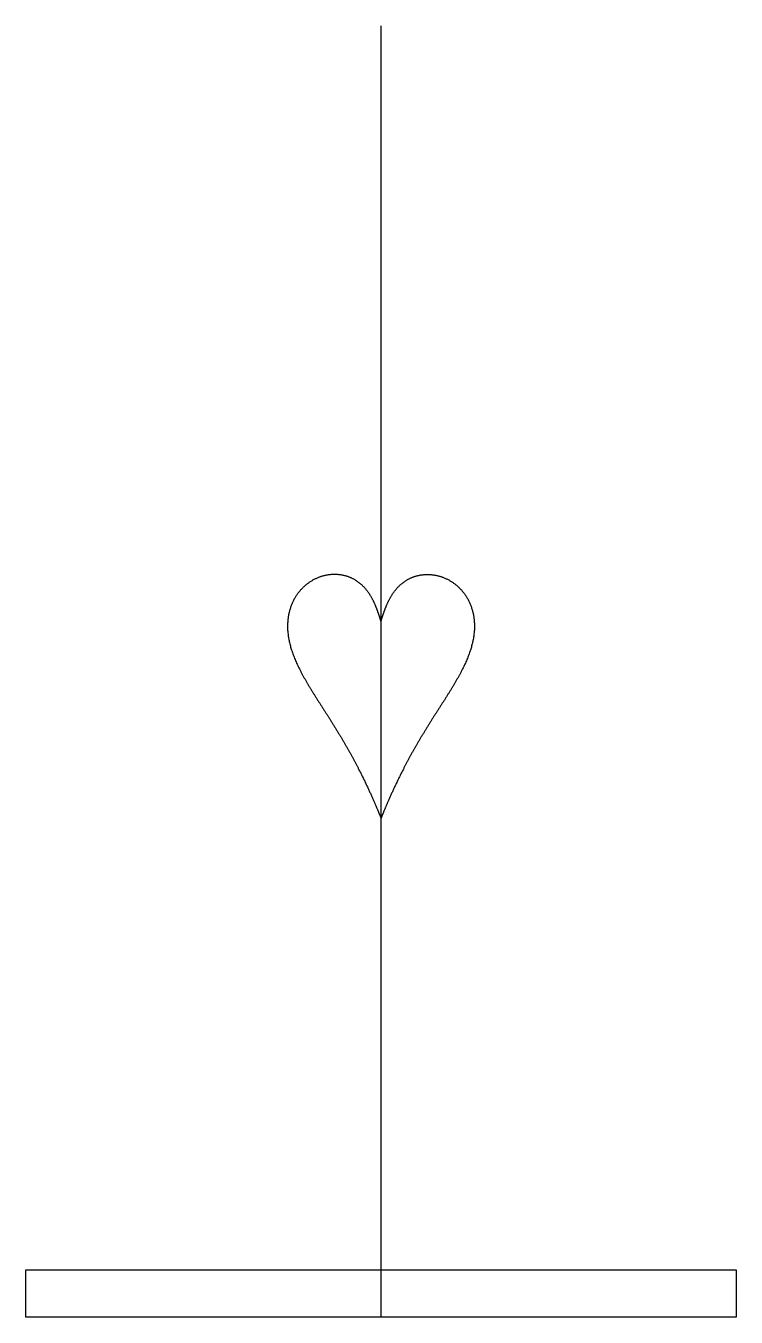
# Model space of a CAD drawing. Header units: millimetres. Extents: x -120 to 120, y 0 to 436.
import ezdxf

# ---------------------------------------------------------------- set-up
doc = ezdxf.new("R2010")
doc.units = ezdxf.units.MM
doc.layers.get('0').update_dxf_attribs({"linetype": 'CONTINUOUS'})

msp = doc.modelspace()

# ---------------------------------------------------------------- linework, layer by layer
msp.add_line((0, 0), (0, 435.99))
msp.add_lwpolyline([(120, 0), (-120, 0), (-120, 16), (120, 16)], close=True)
for points in [[(0, 234.91), (-0.19, 235.55), (-0.59, 236.86), (-1.26, 238.89), (-2.35, 241.65), (-4.22, 244.96), (-6.75, 247.8), (-10.01, 249.86), (-13.85, 250.93), (-17.98, 250.87), (-22.05, 249.65), (-25.71, 247.32), (-28.67, 244.04), (-30.73, 240.02), (-31.74, 235.48), (-31.67, 230.63), (-30.55, 225.63), (-28.53, 220.55), (-25.8, 215.4), (-22.6, 210.16), (-19.14, 204.83), (-15.66, 199.39), (-12.32, 193.87), (-9.22, 188.35), (-6.42, 182.92), (-3.94, 177.71), (-2.21, 173.8), (-1.05, 171.05), (-0.34, 169.3), (0, 168.45)], [(0, 234.91), (0.19, 235.55), (0.59, 236.86), (1.26, 238.89), (2.35, 241.65), (4.22, 244.96), (6.75, 247.8), (10.01, 249.86), (13.85, 250.93), (17.98, 250.87), (22.05, 249.65), (25.71, 247.32), (28.67, 244.04), (30.73, 240.02), (31.74, 235.48), (31.67, 230.63), (30.55, 225.63), (28.53, 220.55), (25.8, 215.4), (22.6, 210.16), (19.14, 204.83), (15.66, 199.39), (12.32, 193.87), (9.22, 188.35), (6.42, 182.92), (3.94, 177.71), (2.21, 173.8), (1.05, 171.05), (0.34, 169.3), (0, 168.45)]]:
    msp.add_open_spline(points, degree=5)

doc.saveas('drawing.dxf')
